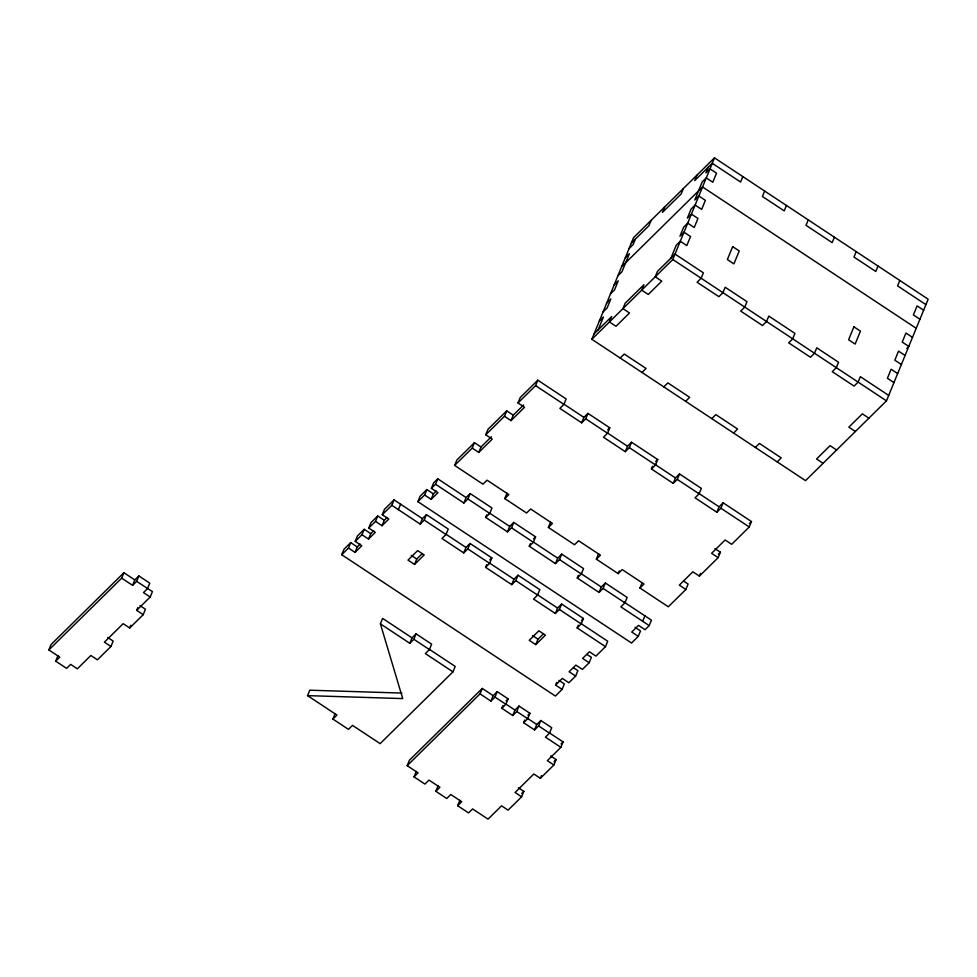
<?xml version="1.0" encoding="UTF-8"?>
<svg xmlns="http://www.w3.org/2000/svg" width="977" height="977" viewBox="0 0 977 977"><rect width="100%" height="100%" fill="white"/><g stroke="black" fill="none" stroke-linecap="round" stroke-linejoin="round"><path stroke-width="1.47" d="M48.85 649.949L51.073 644.515L123.908 572.73L134.814 579.935L138.868 575.942L149.774 583.147L147.539 588.581L143.485 592.575L150.189 597.02L152.424 591.586L136.646 581.376L132.591 585.37L121.685 578.152L48.85 649.949L59.756 657.155L55.701 661.16L66.595 668.366L70.649 664.372L77.354 668.805L90.873 655.482L97.419 659.817L110.938 646.493L113.161 641.059L107.714 637.456M55.701 661.16L57.924 655.726M121.685 578.152L123.908 572.73M132.591 585.37L134.814 579.935M136.646 581.376L138.868 575.942M139.992 605.63L145.439 609.233L143.216 614.667L136.67 610.344L137.794 607.621M110.938 646.493L104.392 642.158L123.163 623.668L129.697 627.991L130.808 625.28M558.905 680.371L564.352 683.973L562.129 689.396L555.376 696.064L341.706 554.716L343.941 549.282L350.694 542.626L357.24 546.949L360.134 544.091M341.706 554.716L348.471 548.048L350.694 542.626M348.471 548.048L355.005 552.384L361.771 545.716L355.225 541.392L357.448 535.958L364.213 529.302L370.747 533.625L373.654 530.767M355.225 541.392L361.978 534.724L364.213 529.302M355.005 552.384L357.24 546.949M361.978 534.724L368.524 539.06L375.278 532.392L368.744 528.068L370.967 522.634L377.733 515.978L384.266 520.301L387.161 517.444M368.744 528.068L375.498 521.4L377.733 515.978M368.524 539.06L370.747 533.625M428.842 648.984L455.209 666.424L452.974 671.858L380.138 743.644L352.526 725.374L348.471 729.367L332.901 719.072L336.955 715.079L307.56 695.624L309.794 690.202L401.926 693.072M375.498 521.4L382.044 525.724L388.797 519.068L382.263 514.745L384.486 509.31L394.049 499.882L422.394 518.628L426.448 514.635L448.248 529.058L446.025 534.492L441.97 538.486L463.77 552.909L467.824 548.915L470.059 543.481L491.858 557.904L489.636 563.338L485.581 567.332L511.74 584.637L515.795 580.643L518.018 575.209L539.829 589.632L537.594 595.066L533.54 599.06L555.339 613.483L559.394 609.489L561.628 604.055L583.428 618.49L581.205 623.912L577.151 627.906L605.484 646.664L607.718 641.23L580.607 623.302M382.044 525.724L384.266 520.301M382.263 514.745L391.826 505.317L394.049 499.882M398.372 509.64L400.594 504.205M635.062 627.319L640.521 630.922L638.286 636.357L631.533 643.025L417.863 501.665L420.098 496.243L426.851 489.575L433.397 493.91L436.292 491.052M417.863 501.665L424.629 495.009L426.851 489.575M332.901 719.072L335.135 713.65M424.629 495.009L431.162 499.332L437.928 492.677L431.382 488.341L433.617 482.919L437.769 478.815L466.114 497.562L470.169 493.568L491.968 507.991L489.746 513.426L485.691 517.419L507.49 531.842L511.545 527.849L513.768 522.414L535.579 536.837L533.344 542.272L529.29 546.265L555.461 563.57L559.516 559.577L561.738 554.142L583.538 568.577L581.315 574L577.26 577.993L599.06 592.416L603.114 588.423L605.337 583L627.149 597.423L624.914 602.846L620.859 606.851L649.204 625.598L651.427 620.163L624.303 602.223M431.382 488.341L435.547 484.25L437.769 478.815M391.826 505.317L420.171 524.063L422.394 518.628M431.162 499.332L433.397 493.91M307.56 695.624L402.719 698.592L380.395 623.839L382.618 618.404L412.025 637.859L416.08 633.853L431.639 644.161L429.416 649.583L425.361 653.589L452.974 671.858M420.171 524.063L424.226 520.069L426.448 514.635M683.741 581.132L688.101 584.026L685.878 589.449L668.305 606.778L639.959 588.02L644.014 584.026L622.215 569.603L618.16 573.597L596.349 559.174L600.415 555.18L578.604 540.757L574.549 544.751L548.39 527.446L552.445 523.452L530.645 509.017L526.591 513.023L504.779 498.6L508.834 494.594L487.034 480.171L482.98 484.177L454.635 465.418L456.87 459.996L474.443 442.666L480.977 447.002L491.382 436.743M414.541 564.45L424.189 554.936L417.655 550.601L408.007 560.114L414.541 564.45L416.764 559.015L422.137 553.727M454.635 465.418L472.209 448.101L474.443 442.666M472.209 448.101L478.754 452.424L492.274 439.1L485.728 434.777L487.95 429.343L506.721 410.853L513.267 415.176L523.66 404.93M478.754 452.424L480.977 447.002M435.547 484.25L463.88 502.996L466.114 497.562M463.88 502.996L467.946 499.003L470.169 493.568M380.395 623.839L409.79 643.281L412.025 637.859M485.728 434.777L504.498 416.275L506.721 410.853M409.79 643.281L413.845 639.288L416.08 633.853M504.498 416.275L511.032 420.611L524.551 407.287L518.005 402.951L520.24 397.529L537.814 380.2L566.159 398.958L563.924 404.38L559.87 408.386L581.669 422.809L585.724 418.803L587.959 413.381L609.758 427.804L607.535 433.238L603.481 437.232L625.28 451.655L629.335 447.661L631.557 442.227L657.729 459.532L655.494 464.967L651.439 468.96L673.238 483.383L677.293 479.389L679.528 473.955L701.327 488.378L699.105 493.812L695.05 497.806L716.849 512.229L720.904 508.235L723.127 502.801L751.472 521.559L749.249 526.982L731.675 544.311L725.129 539.976L711.61 553.3L718.156 557.635L720.379 552.2L714.932 548.598M511.032 420.611L513.267 415.176M463.77 552.909L466.005 547.474L470.059 543.481M518.005 402.951L535.579 385.634L537.814 380.2M485.691 517.419L486.802 514.708M504.779 498.6L507.014 493.165M485.581 567.332L486.693 564.621M518.384 787.78L523.831 791.382L521.608 796.817L508.089 810.141L501.555 805.817L488.036 819.141L472.599 808.932L468.545 812.925L457.651 805.72L461.706 801.714L450.8 794.509L446.745 798.502L435.852 791.297L439.906 787.291L429.001 780.086L424.946 784.079L414.04 776.874L418.095 772.868L407.201 765.663L409.424 760.228L482.259 688.443L493.165 695.648L497.22 691.655L508.113 698.86L505.891 704.295L501.836 708.288L512.742 715.506L516.796 711.5L519.019 706.078L529.925 713.283L527.69 718.718L523.635 722.711L534.541 729.929L538.596 725.923L540.818 720.501L551.724 727.706L549.489 733.141L545.435 737.134L560.871 747.344L563.094 741.909L548.854 732.494M507.49 531.842L509.713 526.408L513.768 522.414M591.854 339.288L633.548 237.655L714.492 157.859L928.15 299.218L886.469 400.851L805.524 480.635L591.854 339.288L672.799 259.491L714.492 157.859M414.04 776.874L416.275 771.439M598.144 329.86L603.395 317.049L599.341 321.042M635.368 239.084L633.084 244.653L629.029 248.646M651.109 220.326L648.887 225.76L631.313 243.078M664.629 207.002L662.406 212.436L681.164 193.935L683.399 188.512M511.74 584.637L513.963 579.214L518.018 575.209M529.29 546.265L530.401 543.554M581.669 422.809L583.904 417.374L587.959 413.381M435.852 791.297L438.075 785.862M407.201 765.663L480.037 693.865L482.259 688.443M548.39 527.446L550.613 522.011M696.919 175.188L694.684 180.611L712.257 163.293L740.603 182.04L742.825 176.617M670.979 258.062L676.231 245.251L680.285 241.258L686.819 245.581L690.531 236.532L683.998 232.208L679.943 236.202L683.656 227.153L687.71 223.159L694.244 227.482L697.957 218.433L691.423 214.11L687.368 218.103L691.081 209.054L695.135 205.06L701.669 209.383L705.382 200.334L698.836 196.011L694.781 200.004L702.207 181.905L706.261 177.912L712.807 182.235L716.52 173.185L709.974 168.862L705.919 172.856L708.203 167.287M480.037 693.865L490.93 701.083L493.165 695.648M490.93 701.083L494.985 697.077L497.22 691.655M555.461 563.57L557.684 558.148L561.738 554.142M457.651 805.72L459.874 800.285M501.836 708.288L502.947 705.577M535.762 644.637L545.41 635.123L538.877 630.8L529.229 640.314L535.762 644.637L537.997 639.214L543.359 633.926M512.742 715.506L514.964 710.071L519.019 706.078M555.339 613.483L557.574 608.06L561.628 604.055M625.28 451.655L627.503 446.22L631.557 442.227M577.26 577.993L578.372 575.282M523.635 722.711L524.747 720M596.349 559.174L598.583 553.739M534.541 729.929L536.764 724.494L540.818 720.501M577.151 627.906L578.262 625.195M562.129 689.396L555.583 685.072L556.707 682.361M599.06 592.416L601.282 586.994L605.337 583M764.637 191.04L762.402 196.462L784.213 210.885L786.436 205.463M651.439 468.96L652.551 466.249M555.583 685.072L562.349 678.417L568.883 682.74L575.648 676.072L577.871 670.649L573.511 667.767M618.16 573.597L619.271 570.886M521.608 796.817L515.062 792.494L533.833 773.992L540.379 778.315L541.49 775.604M575.648 676.072L569.102 671.749L575.868 665.093L582.402 669.416L589.168 662.748L591.39 657.326L587.03 654.443M540.379 778.315L553.886 764.991L556.121 759.569L550.662 755.966M673.238 483.383L675.473 477.961L679.528 473.955M639.959 588.02L642.182 582.597M642.671 621.274L644.893 615.84M808.235 219.886L806.013 225.308L832.172 242.626L834.395 237.191M716.849 512.229L719.072 506.807L723.127 502.801M685.878 589.449L679.333 585.125L692.852 571.801L699.398 576.125L700.509 573.414M856.206 251.614L853.971 257.049L875.783 271.472L878.005 266.037M899.805 280.46L897.582 285.895L925.927 304.641M136.67 610.344L150.189 597.02M129.697 627.991L143.216 614.667M625.317 257.696L629.371 253.702L621.958 271.801L617.891 275.795M621.604 266.745L702.548 186.961L916.218 328.309M614.191 284.844L618.246 280.851L614.533 289.9L610.478 293.894M606.766 302.943L610.82 298.95L607.108 307.999L603.053 311.993M594.089 333.853L611.663 316.536L609.428 321.958L615.974 326.294L629.493 312.97L622.947 308.634L625.182 303.212L643.941 284.71L641.718 290.145L648.252 294.468L661.771 281.144L655.237 276.821L657.46 271.386L675.034 254.069L703.379 272.815L701.144 278.25L697.089 282.243L718.889 296.666L722.943 292.673L725.178 287.238L746.978 301.661L744.755 307.096L740.7 311.089L762.5 325.512L766.554 321.518L768.777 316.084L794.948 333.401L792.713 338.824L788.659 342.829L810.458 357.252L814.525 353.247L816.748 347.824L838.547 362.247L836.324 367.67L832.27 371.675L854.069 386.098L858.124 382.092L860.346 376.67L888.691 395.416M620.2 358.034L624.254 354.04L646.066 368.463L641.999 372.457M607.731 429.807L609.758 427.804M663.81 386.88L667.865 382.886L689.664 397.309L685.61 401.303M489.831 559.906L491.858 557.904M533.552 538.84L535.579 536.837M655.701 461.535L657.729 459.532M711.769 418.608L715.823 414.614L737.635 429.037L733.58 433.031M755.38 447.466L759.434 443.46L781.234 457.883L777.179 461.889M581.4 620.48L583.428 618.49M506.086 700.863L508.113 698.86M527.898 715.286L529.925 713.283M906.766 348.41L908.793 346.408L902.247 342.084L905.96 333.035L912.506 337.358M605.484 646.664L595.921 656.092L589.387 651.769L582.622 658.425L589.168 662.748M718.303 554.252L720.379 552.2M749.408 523.599L751.472 521.559M649.204 625.598L645.052 629.701L638.506 625.365L631.753 632.034L638.286 636.357M699.398 576.125L718.156 557.635M561.018 743.961L563.094 741.909M560.871 747.344L547.352 760.668L553.886 764.991M521.755 793.434L523.831 791.382M554.032 761.62L556.121 759.569M923.644 310.21L917.098 305.886L913.385 314.936L919.931 319.259M905.081 355.457L898.535 351.134L894.834 360.183L901.368 364.506M897.655 373.556L891.122 369.233L887.409 378.282L893.943 382.605M672.799 259.491L886.469 400.851M868.895 418.168L862.349 413.845L848.842 427.169L855.376 431.492M836.617 449.994L830.071 445.659L816.552 458.982L823.098 463.318M563.314 403.757L583.904 417.374M606.912 432.603L627.503 446.22M654.883 464.331L675.473 477.961M698.482 493.177L719.072 506.807M535.579 385.634L563.924 404.38M585.724 418.803L607.535 433.238M629.335 447.661L655.494 464.967M677.293 479.389L699.105 493.812M720.904 508.235L749.249 526.982M489.123 512.791L509.713 526.408M532.77 541.661L557.684 558.148M580.692 573.365L601.282 586.994M467.946 499.003L489.746 513.426M511.545 527.849L533.344 542.272M559.516 559.577L581.315 574M603.114 588.423L624.914 602.846M445.414 533.857L466.005 547.474M489.05 562.728L513.963 579.214M536.984 594.431L557.574 608.06M424.226 520.069L446.025 534.492M467.824 548.915L489.636 563.338M515.795 580.643L537.594 595.066M559.394 609.489L581.205 623.912M411.317 555.412L416.764 559.015M532.538 635.6L537.997 639.214M413.845 639.288L429.416 649.583M505.268 703.66L514.964 710.071M527.079 718.083L536.764 724.494M494.985 697.077L505.891 704.295M516.796 711.5L527.69 718.718M538.596 725.923L549.489 733.141M732.689 246.631L727.389 259.552L733.922 263.888L739.223 250.955L732.689 246.631M853.91 326.831L848.61 339.752L855.144 344.075L860.444 331.154L853.91 326.831"/></g></svg>
